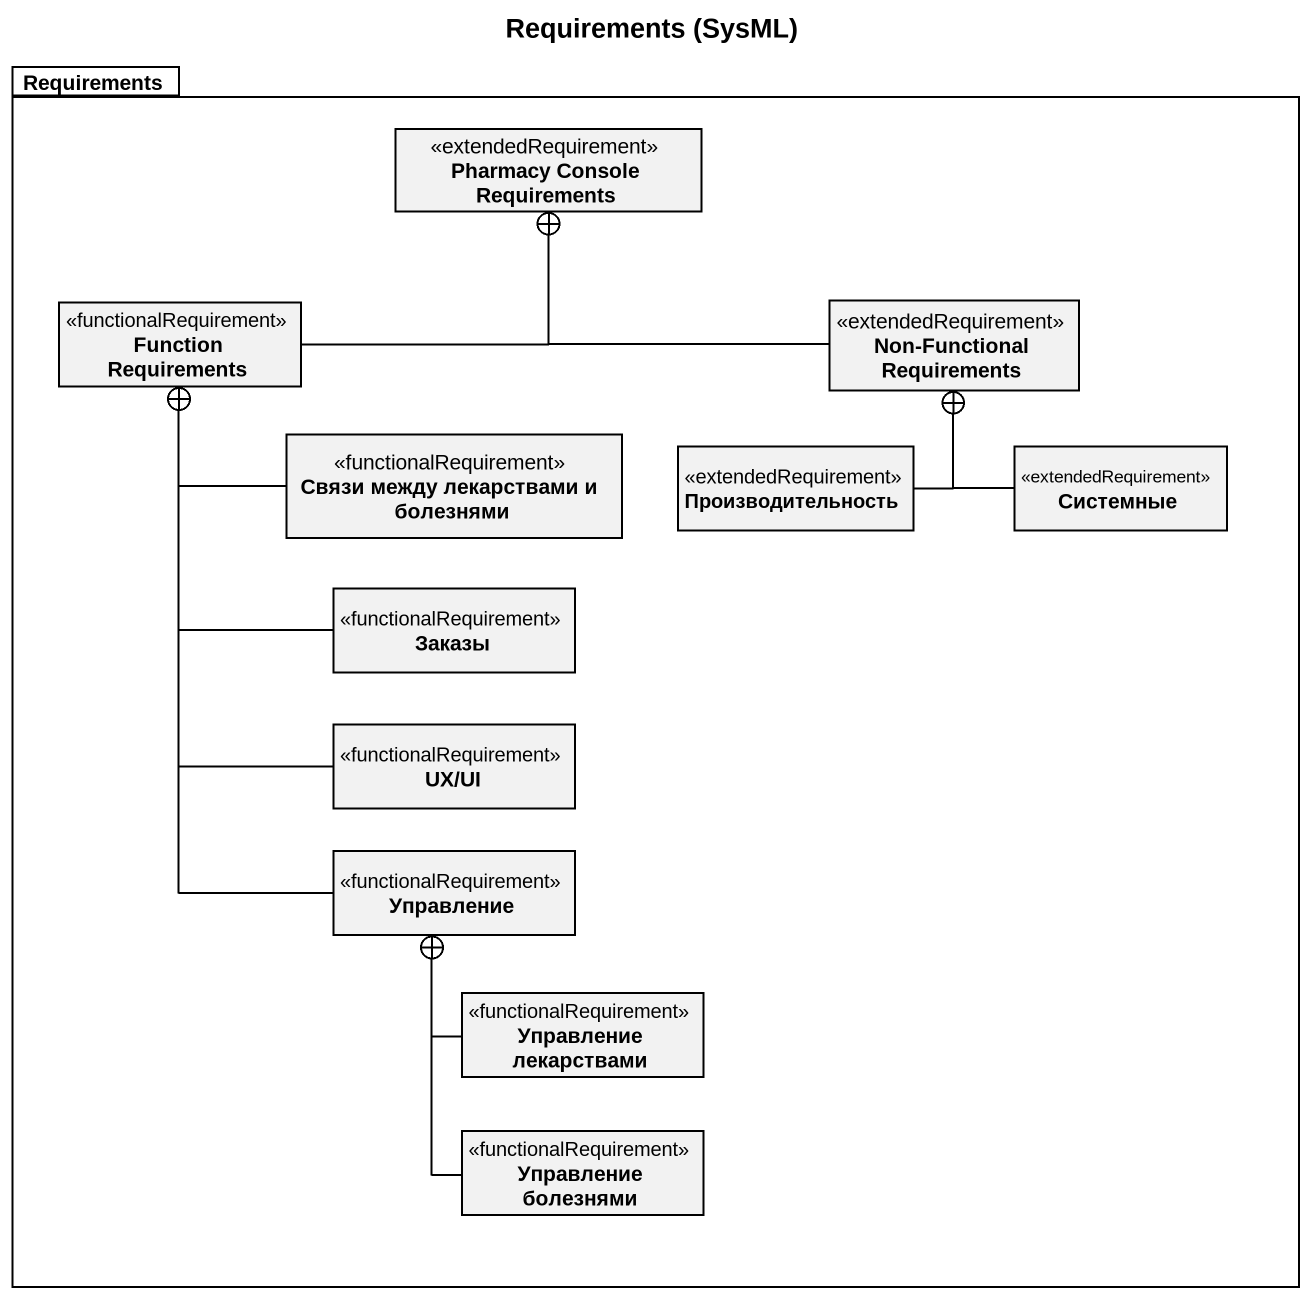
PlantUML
@startuml
title Requirements (SysML)
hide circle
hide empty members
package Requirements {
  class "Pharmacy Console Requirements" as Pharmacy_Console <<extendedRequirement>>
  class "Function Requirements" as Function_Requirements <<functionalRequirement>>
  class "Non-Functional Requirements" as Non_Functional_Requirements <<extendedRequirement>>
  class "Связи между лекарствами и болезнями" as Связи_между_лекарствами_и <<functionalRequirement>>
  class Производительность <<extendedRequirement>>
  class Системные <<extendedRequirement>>
  class Заказы <<functionalRequirement>>
  class "UX/UI" as UX_UI <<functionalRequirement>>
  class Управление <<functionalRequirement>>
  class "Управление лекарствами" as Управление_лекарствами <<functionalRequirement>>
  class "Управление болезнями" as Управление_болезнями <<functionalRequirement>>
}
Function_Requirements -right-+ Pharmacy_Console
Non_Functional_Requirements -left-+ Pharmacy_Console
Связи_между_лекарствами_и -left-+ Function_Requirements
Производительность -up-+ Non_Functional_Requirements
Системные -up-+ Non_Functional_Requirements
Заказы -up-+ Function_Requirements
UX_UI -up-+ Function_Requirements
Управление -up-+ Function_Requirements
Управление_лекарствами -up-+ Управление
Управление_болезнями -up-+ Управление
@enduml
